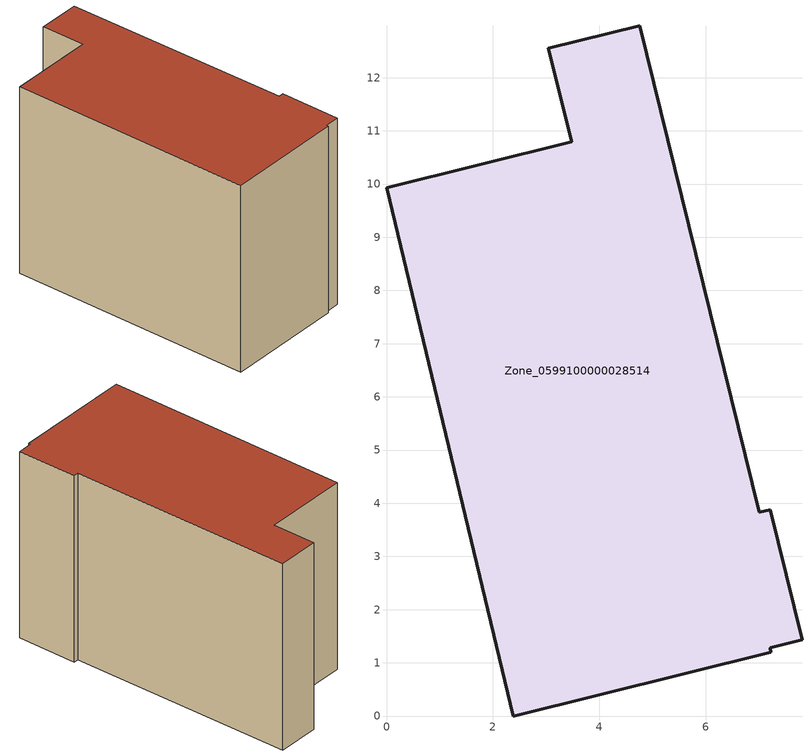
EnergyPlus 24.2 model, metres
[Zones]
Zone_0599100000028514
 floor ground (C_G): 0,9.93 3.48,10.79 3.04,12.55 4.76,12.97 7.01,3.83 7.21,3.88 7.81,1.43 7.21,1.28 7.23,1.2 2.38,0 z0
 wall outside (C_F): 3.48,10.79 0,9.93 2.38,0 7.23,1.2 7.21,1.28 7.81,1.43 7.21,3.88 7.01,3.83 4.76,12.97 3.04,12.55 3.48,10.79 z0:7.95
 roof outside (C_R): 7.01,3.83 4.76,12.97 3.04,12.55 3.48,10.79 0,9.93 2.38,0 7.23,1.2 7.21,1.28 7.81,1.43 7.21,3.88 z7.95
[BUILDING]
Pand.0599100000028514: North Axis=0; Terrain=City; Loads Convergence Tolerance Value=0.04; Temperature Convergence Tolerance Value=0.4; Solar Distribution=FullExterior; Maximum Number of Warmup Days=25; Minimum Number of Warmup Days=1
[Site:Location]
Rotterdam.The.Hague.AP_ZH_NLD Design_Conditions: Latitude=51.96; Longitude=4.45; Time Zone=1; Elevation=-4.5
[SITE:GROUNDTEMPERATURE:BUILDINGSURFACE]
18, 18, 18, 18, 18, 18, 18, 18, 18, 18, 18, 18
[MATERIAL] Thermal Absorptance=0.9; Solar Absorptance=0.7; Visible Absorptance=0.7
Name | Roughness | Thickness | Conductivity | Density | Specific Heat
G.TI.1975-1991 | MediumSmooth | 0.15 | 0.288461 | 540 | 1210
F.TI.1975-1991 | Rough | 0.3 | 0.230769 | 1920 | 840
R.TI.1975-1991 | MediumRough | 0.2 | 0.153846 | 1500 | 1000
[CONSTRUCTION]
C_G: G.TI.1975-1991
C_F: F.TI.1975-1991
C_R: R.TI.1975-1991
[ZONE]
Zone_0599100000028514: Type=1; Multiplier=1; Ceiling Height=Autocalculate; Volume=Autocalculate; Floor Area=autocalculate; Part of Total Floor Area=Yes
[ZONEINFILTRATION:DESIGNFLOWRATE]
Infil_Zone_0599100000028514: Zone or ZoneList or Space or SpaceList=Zone_0599100000028514; Schedule=AlwaysOn; Design Flow Rate Calculation Method=Flow/Area; Flow Rate per Floor Area=0.003; Constant Term Coefficient=1; Temperature Term Coefficient=0; Velocity Term Coefficient=0; Velocity Squared Term Coefficient=0
[HVACTEMPLATE:ZONE:IDEALLOADSAIRSYSTEM]
Zone_0599100000028514: Maximum Heating Supply Air Temperature=50; Minimum Cooling Supply Air Temperature=13; Maximum Heating Supply Air Humidity Ratio=0.0156; Minimum Cooling Supply Air Humidity Ratio=0.0077; Heating Limit=NoLimit; Cooling Limit=NoLimit; Dehumidification Control Type=ConstantSensibleHeatRatio; Cooling Sensible Heat Ratio=0.7; Dehumidification Setpoint=60; Humidification Control Type=None; Humidification Setpoint=30; Outdoor Air Method=None; Outdoor Air Flow Rate per Person=0.00944; Outdoor Air Flow Rate per Zone Floor Area=0; Outdoor Air Flow Rate per Zone=0; Demand Controlled Ventilation Type=None; Outdoor Air Economizer Type=NoEconomizer; Heat Recovery Type=None; Sensible Heat Recovery Effectiveness=0.7; Latent Heat Recovery Effectiveness=0.65
[ZONECONTROL:THERMOSTAT]
ThermostatControl_Zone_0599100000028514: Zone or ZoneList=Zone_0599100000028514; Control Type Schedule=DualSetpointControlType; Control 1=Thermostat_Zone_0599100000028514; Temperature Difference Between Cutout And Setpoint=0
[THERMOSTATSETPOINT:DUALSETPOINT]
Thermostat_Zone_0599100000028514: Heating Setpoint Temperature Schedule=HeatingSetpoint_Zone_0599100000028514; Cooling Setpoint Temperature Schedule=CoolingSetpoint_Zone_0599100000028514
[SCHEDULE:COMPACT]
HeatingSetpoint_Zone_0599100000028514: Through: 12/31, For: AllDays, Until: 24:00, 21
CoolingSetpoint_Zone_0599100000028514: Through: 12/31, For: AllDays, Until: 24:00, 24
DualSetpointControlType: Through: 12/31, For: AllDays, Until: 24:00, 4
AlwaysOn: Through: 12/31, For: AllDays, Until: 24:00, 1
